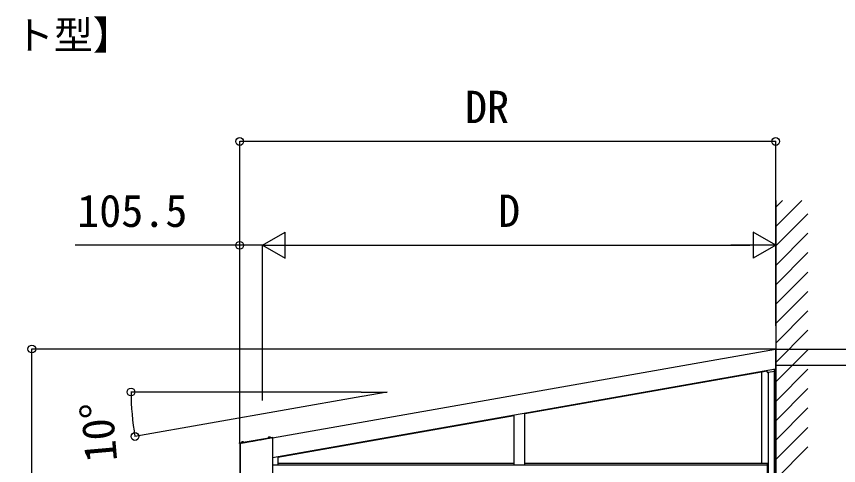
# Model space of a CAD drawing. Units: millimetres, scale not verified. Extents: x -10500 to 10500, y -15600 to 15524.
# Drawn here: x 3399 to 7196, y -3556 to -1479 of the extents above; entities that cross this region are included whole.
import ezdxf
from ezdxf.enums import TextEntityAlignment as Align

# ---------------------------------------------------------------- set-up
doc = ezdxf.new("R2010")
doc.units = ezdxf.units.MM
doc.header["$LTSCALE"] = 80
for name, color, linetype in [('0-2_USER1', 3, 'Continuous'), ('0-4_YKK_A1', 4, 'Continuous'), ('0-5_YKK_D', 6, 'Continuous')]:
    doc.layers.add(name, color=color, linetype=linetype)
doc.styles.add('ＭＳ ゴシック', font='')
doc.styles.get('ＭＳ ゴシック').set_extended_font_data('MS Gothic')

msp = doc.modelspace()

# ---------------------------------------------------------------- linework, layer by layer
at = {"layer": '0-4_YKK_A1'}
for p, q in [((6905.5, -2330.04), (6905.5, -6295.61)), ((6905.5, -2361.32), (6936.78, -2330.04)), ((6905.5, -2451.12), (7026.58, -2330.04)), ((6905.5, -2540.92), (7054.5, -2391.92)), ((6905.5, -2630.73), (7054.5, -2481.73)), ((6905.5, -2720.53), (7054.5, -2571.53)), ((6905.5, -2810.33), (7054.5, -2661.33)), ((6905.5, -2900.13), (7054.5, -2751.13)), ((6905.5, -2989.94), (7054.5, -2840.94)), ((6905.5, -3079.74), (7054.5, -2930.74)), ((6905.5, -3169.54), (7054.5, -3020.54)), ((4581, -3518.81), (6905, -3109.03)), ((6899.5, -3117.45), (6899.5, -3110)), ((6904.5, -3118.6), (6904.5, -3109.11)), ((6905.5, -5587.5), (6905.5, -3092.67)), ((6905.5, -3259.34), (7054.5, -3110.34)), ((5747, -3316.26), (6866.93, -3118.79)), ((6841, -3545.5), (6841, -3123.36)), ((6866.93, -3123.98), (6866.93, -3115.74)), ((6870.01, -3124.69), (6868.84, -3126.09)), ((6870.36, -3124.66), (6899.5, -3119.52)), ((6871, -3124.54), (6871, -3608.5)), ((6871, -3124.54), (6871, -3545.5)), ((6899.5, -3117.45), (6899.5, -3119.48)), ((6899.5, -3119.49), (6899.5, -3119.48)), ((6899.5, -5587.5), (6899.5, -3119.53)), ((6905.5, -3349.15), (7054.5, -3200.15)), ((6905.5, -3438.95), (7054.5, -3289.95)), ((5111.94, -3428.24), (5697, -3325.08)), ((5697, -3553.5), (5697, -3322.03)), ((5747, -3553.5), (5747, -3313.21)), ((6905.5, -3528.75), (7054.5, -3379.75)), ((4429.12, -3453.68), (4429.19, -3453.58)), ((4581.84, -3427.17), (4429.19, -3454.09)), ((4429.89, -3453.96), (4430.3, -3453.38)), ((4430, -3453.99), (4430, -5590.5)), ((4431.9, -3453.99), (4430, -3453.99)), ((4431, -3453.77), (4431.4, -3453.19)), ((4431.5, -3453.99), (4431.5, -5590.5)), ((4581, -3427.49), (4431.9, -3453.78)), ((4431.9, -3453.78), (4431.9, -5590.5)), ((4432.1, -3453.57), (4432.51, -3452.99)), ((4433.21, -3453.38), (4433.61, -3452.8)), ((4434.31, -3453.18), (4434.72, -3452.6)), ((4435.42, -3452.99), (4435.82, -3452.41)), ((4436.52, -3452.79), (4436.93, -3452.22)), ((4437.63, -3452.6), (4438.03, -3452.02)), ((4449.34, -3448), (4437.72, -3450.04)), ((4438.73, -3452.4), (4439.14, -3451.83)), ((4439.84, -3452.21), (4440.25, -3451.63)), ((4440.95, -3452.01), (4441.35, -3451.44)), ((4442.05, -3451.82), (4442.46, -3451.24)), ((4443.16, -3451.62), (4443.56, -3451.05)), ((4444.26, -3451.43), (4444.67, -3450.85)), ((4445.37, -3451.23), (4445.77, -3450.66)), ((4446.47, -3451.04), (4446.88, -3450.46)), ((4447.58, -3450.85), (4447.98, -3450.27)), ((4448.68, -3450.65), (4449.09, -3450.07)), ((4449.25, -3447.49), (4449.34, -3448)), ((4449.79, -3450.46), (4450.19, -3449.88)), ((4450.89, -3450.26), (4451.3, -3449.68)), ((4452, -3450.07), (4452.41, -3449.49)), ((4453.11, -3449.87), (4453.51, -3449.29)), ((4454.21, -3449.68), (4454.62, -3449.1)), ((4455.32, -3449.48), (4455.72, -3448.9)), ((4456.42, -3449.29), (4456.83, -3448.71)), ((4457.53, -3449.09), (4457.93, -3448.51)), ((4458.63, -3448.9), (4459.04, -3448.32)), ((4459.74, -3448.7), (4460.14, -3448.12)), ((4460.84, -3448.51), (4461.25, -3447.93)), ((4461.95, -3448.31), (4462.35, -3447.73)), ((4463.05, -3448.12), (4463.46, -3447.54)), ((4464.16, -3447.92), (4464.57, -3447.34)), ((4465.27, -3447.73), (4465.67, -3447.15)), ((4466.37, -3447.53), (4466.78, -3446.95)), ((4467.48, -3447.34), (4467.88, -3446.76)), ((4468.58, -3447.14), (4468.99, -3446.56)), ((4469.69, -3446.95), (4470.09, -3446.37)), ((4470.79, -3446.75), (4471.2, -3446.17)), ((4471.9, -3446.56), (4472.3, -3445.98)), ((4473, -3446.36), (4473.41, -3445.78)), ((4474.11, -3446.17), (4474.52, -3445.59)), ((4475.22, -3445.97), (4475.62, -3445.39)), ((4476.32, -3445.78), (4476.73, -3445.2)), ((4477.43, -3445.58), (4477.83, -3445)), ((4478.53, -3445.39), (4478.94, -3444.81)), ((4479.64, -3445.19), (4480.04, -3444.61)), ((4480.74, -3445), (4481.15, -3444.42)), ((4481.85, -3444.8), (4482.25, -3444.22)), ((4482.95, -3444.61), (4483.36, -3444.03)), ((4484.06, -3444.41), (4484.46, -3443.83)), ((4485.16, -3444.22), (4485.57, -3443.64)), ((4486.27, -3444.02), (4486.68, -3443.44)), ((4487.38, -3443.83), (4487.78, -3443.25)), ((4488.48, -3443.63), (4488.89, -3443.05)), ((4489.59, -3443.44), (4489.99, -3442.86)), ((4490.69, -3443.24), (4491.1, -3442.66)), ((4491.8, -3443.05), (4492.2, -3442.47)), ((4492.9, -3442.85), (4493.31, -3442.27)), ((4494.01, -3442.66), (4494.41, -3442.08)), ((4495.11, -3442.46), (4495.52, -3441.88)), ((4496.22, -3442.27), (4496.62, -3441.69)), ((4497.32, -3442.07), (4497.73, -3441.49)), ((4498.43, -3441.88), (4498.84, -3441.3)), ((4499.54, -3441.68), (4499.94, -3441.1)), ((4500.64, -3441.49), (4501.05, -3440.91)), ((4501.75, -3441.29), (4502.15, -3440.71)), ((4502.85, -3441.1), (4503.26, -3440.52)), ((4503.96, -3440.9), (4504.36, -3440.32)), ((4505.06, -3440.71), (4505.47, -3440.13)), ((4506.17, -3440.51), (4506.57, -3439.93)), ((4507.27, -3440.32), (4507.68, -3439.74)), ((4508.38, -3440.12), (4508.78, -3439.54)), ((4509.48, -3439.93), (4509.89, -3439.35)), ((4510.59, -3439.73), (4511, -3439.16)), ((4511.7, -3439.54), (4512.1, -3438.96)), ((4512.8, -3439.34), (4513.21, -3438.77)), ((4513.91, -3439.15), (4514.31, -3438.57)), ((4515.01, -3438.95), (4515.42, -3438.38)), ((4516.12, -3438.76), (4516.52, -3438.18)), ((4517.22, -3438.56), (4517.63, -3437.99)), ((4518.33, -3438.37), (4518.73, -3437.79)), ((4519.43, -3438.17), (4519.84, -3437.6)), ((4520.54, -3437.98), (4520.95, -3437.4)), ((4521.65, -3437.79), (4522.05, -3437.21)), ((4522.75, -3437.59), (4523.16, -3437.01)), ((4523.86, -3437.4), (4524.26, -3436.82)), ((4524.96, -3437.2), (4525.37, -3436.62)), ((4526.07, -3437.01), (4526.47, -3436.43)), ((4527.17, -3436.81), (4527.58, -3436.23)), ((4528.28, -3436.62), (4528.68, -3436.04)), ((4529.38, -3436.42), (4529.79, -3435.84)), ((4530.49, -3436.23), (4530.89, -3435.65)), ((4531.59, -3436.03), (4532, -3435.45)), ((4532.7, -3435.84), (4533.11, -3435.26)), ((4533.81, -3435.64), (4534.21, -3435.06)), ((4534.91, -3435.45), (4535.32, -3434.87)), ((4536.02, -3435.25), (4536.42, -3434.67)), ((4537.12, -3435.06), (4537.53, -3434.48)), ((4538.23, -3434.86), (4538.63, -3434.28)), ((4539.33, -3434.67), (4539.74, -3434.09)), ((4540.44, -3434.47), (4540.84, -3433.89)), ((4541.54, -3434.28), (4541.95, -3433.7)), ((4542.65, -3434.08), (4543.05, -3433.5)), ((4543.75, -3433.89), (4544.16, -3433.31)), ((4544.86, -3433.69), (4545.27, -3433.11)), ((4545.97, -3433.5), (4546.37, -3432.92)), ((4547.07, -3433.3), (4547.48, -3432.72)), ((4548.18, -3433.11), (4548.58, -3432.53)), ((4549.28, -3432.91), (4549.69, -3432.33)), ((4550.39, -3432.72), (4550.79, -3432.14)), ((4551.49, -3432.52), (4551.9, -3431.94)), ((4552.6, -3432.33), (4553, -3431.75)), ((4553.7, -3432.13), (4554.11, -3431.55)), ((4554.81, -3431.94), (4555.22, -3431.36)), ((4555.91, -3431.74), (4556.32, -3431.16)), ((4557.02, -3431.55), (4557.43, -3430.97)), ((4558.13, -3431.35), (4558.53, -3430.77)), ((4559.23, -3431.16), (4559.64, -3430.58)), ((4560.34, -3430.96), (4560.74, -3430.38)), ((4572.44, -3426.29), (4560.82, -3428.34)), ((4561.44, -3430.77), (4561.85, -3430.19)), ((4562.55, -3430.57), (4562.95, -3429.99)), ((4563.65, -3430.38), (4564.06, -3429.8)), ((4564.76, -3430.18), (4565.16, -3429.6)), ((4565.86, -3429.99), (4566.27, -3429.41)), ((4566.97, -3429.79), (4567.38, -3429.21)), ((4568.08, -3429.6), (4568.48, -3429.02)), ((4569.18, -3429.4), (4569.59, -3428.82)), ((4570.29, -3429.21), (4570.69, -3428.63)), ((4571.39, -3429.01), (4571.8, -3428.43)), ((4572.35, -3425.79), (4572.44, -3426.29)), ((4572.5, -3428.82), (4572.9, -3428.24)), ((4573.6, -3428.62), (4574.01, -3428.04)), ((4574.71, -3428.43), (4575.11, -3427.85)), ((4575.81, -3428.23), (4576.22, -3427.65)), ((4576.92, -3428.04), (4577.32, -3427.46)), ((4578.02, -3427.84), (4578.43, -3427.26)), ((4579.13, -3427.65), (4579.54, -3427.07)), ((4580.24, -3427.45), (4580.64, -3426.87)), ((4581, -3427.49), (4581, -5590.5)), ((4581.34, -3427.26), (4581.75, -3426.68)), ((4605.72, -3517.5), (5111.94, -3428.24)), ((6905.5, -3618.55), (7054.5, -3469.55)), ((4605.72, -3518.07), (4605.72, -3514.45)), ((4605.72, -3518.07), (4606.12, -3518)), ((4606.12, -3518), (4606.12, -3553.5)), ((4581, -3553.5), (6867.5, -3553.5)), ((4606.12, -3545.5), (5697, -3545.5)), ((5747, -3545.5), (6871, -3545.5)), ((6867.8, -3600.5), (6867.8, -3545.5)), ((6870.7, -3600.5), (6870.7, -3545.5))]:
    msp.add_line(p, q, dxfattribs=at)
for points in [[(4580.99, -3427.42), (6905, -3017.64), (6905, -3109.03)], [(6899.5, -3119.49), (6904.5, -3118.6), (6904.5, -3118.65), (6899.5, -3119.53), (6899.5, -3119.52)], [(4449.25, -3447.49), (4437.63, -3449.54), (4437.72, -3450.04)], [(4572.35, -3425.79), (4560.73, -3427.84), (4560.82, -3428.34)]]:
    msp.add_lwpolyline(points, dxfattribs=at)
for points in [[(4428.76, -3451.63), (4581.4, -3424.71), (4581.75, -3426.68), (4429.11, -3453.59)], [(4429.11, -3453.59), (4581.75, -3426.68), (4581.84, -3427.17), (4429.19, -3454.09)], [(6867.5, -3545.5), (6871, -3545.5), (6871, -3600.5), (6867.5, -3600.5)]]:
    msp.add_lwpolyline(points, close=True, dxfattribs=at)
for centre in [(4444.44, -3454.17), (4567.54, -3432.47)]:
    msp.add_arc(centre, 8.23, 54.2189, 145.7811, dxfattribs=at)
for centre, major_axis, ratio, start_param, end_param in [((6868.93, -3123.97), (1.29, 1.54), 0.995504, 2.271148, 2.5023276), ((6868.81, -3124.12), (-1.01, 1.75), 0.909365, 1.2511638, 2.5889153), ((6870.02, -3122.68), (1.29, 1.54), 0.995504, 3.8400791, 4.0120374)]:
    msp.add_ellipse(centre, major_axis=major_axis, ratio=ratio, start_param=start_param, end_param=end_param, dxfattribs=at)
at = {"layer": '0-5_YKK_D'}
for p, q in [((4430, -3452.99), (4430, -2056.64)), ((6905.5, -2057.64), (4430, -2057.64)), ((6905.5, -2910.79), (6905.5, -2056.64)), ((4535.5, -2537.64), (4639.42, -2477.64)), ((4639.42, -2597.64), (4639.42, -2477.64)), ((6905.5, -2537.64), (6801.58, -2477.64)), ((6801.58, -2477.64), (6801.58, -2597.64)), ((4430, -3452.99), (4430, -2536.64)), ((4535.5, -3256), (4535.5, -2536.64)), ((4535.5, -3256), (4535.5, -2536.64)), ((4535.5, -2537.64), (4639.42, -2597.64)), ((4535.5, -2537.64), (4743.35, -2537.64)), ((4655.5, -2537.64), (6785.5, -2537.64)), ((6905.5, -2537.64), (6697.65, -2537.64)), ((6905.5, -2537.64), (6801.58, -2597.64)), ((6905.5, -2910.79), (6905.5, -2536.64)), ((6904, -3017.64), (3469, -3017.64)), ((3470, -3600.5), (3470, -3017.64)), ((6906, -3017.64), (7535.96, -3017.64)), ((6906, -3017.64), (8015.96, -3017.64)), ((6906.2, -3092.66), (7535.96, -3092.66)), ((6906.2, -3092.66), (7535.96, -3092.66)), ((4990.27, -3216.27), (3927.17, -3216.27)), ((4993.9, -3236.94), (3945.16, -3421.86))]:
    msp.add_line(p, q, dxfattribs=at)
for points in [[(4535.5, -2537.64), (4430, -2537.64), (3670.64, -2537.64)], [(4991.27, -3216.27), (5111.14, -3216.27), (4994.88, -3236.77)]]:
    msp.add_lwpolyline(points, dxfattribs=at)
for centre in [(4430, -2057.64), (6905.5, -2057.64), (4430, -2537.64), (3470, -3017.64), (3928.17, -3216.27), (3946.14, -3421.69)]:
    msp.add_circle(centre, 18, dxfattribs=at)
msp.add_arc((5111.14, -3216.27), 1182.97, 180, 190, dxfattribs=at)

# ---------------------------------------------------------------- texts
at = {"layer": '0-2_USER1', "style": 'ＭＳ ゴシック'}
msp.add_text('【フラット型】', height=132, dxfattribs=at).set_placement((2671.32, -1671.23), align=Align.BOTTOM_LEFT)
at = {"layer": '0-5_YKK_D', "style": 'ＭＳ ゴシック'}
for s, p in [('DR', (5470.7, -2017.64)), ('105.5', (3679.34, -2497.64)), ('D', (5623.72, -2497.64))]:
    msp.add_text(s, height=149.6, dxfattribs=at).set_placement(p, align=Align.BOTTOM_LEFT)
msp.add_text('10°', height=149.6, rotation=95, dxfattribs=at).set_placement((3909.02, -3530.87), align=Align.BOTTOM_LEFT)

doc.saveas('drawing.dxf')
